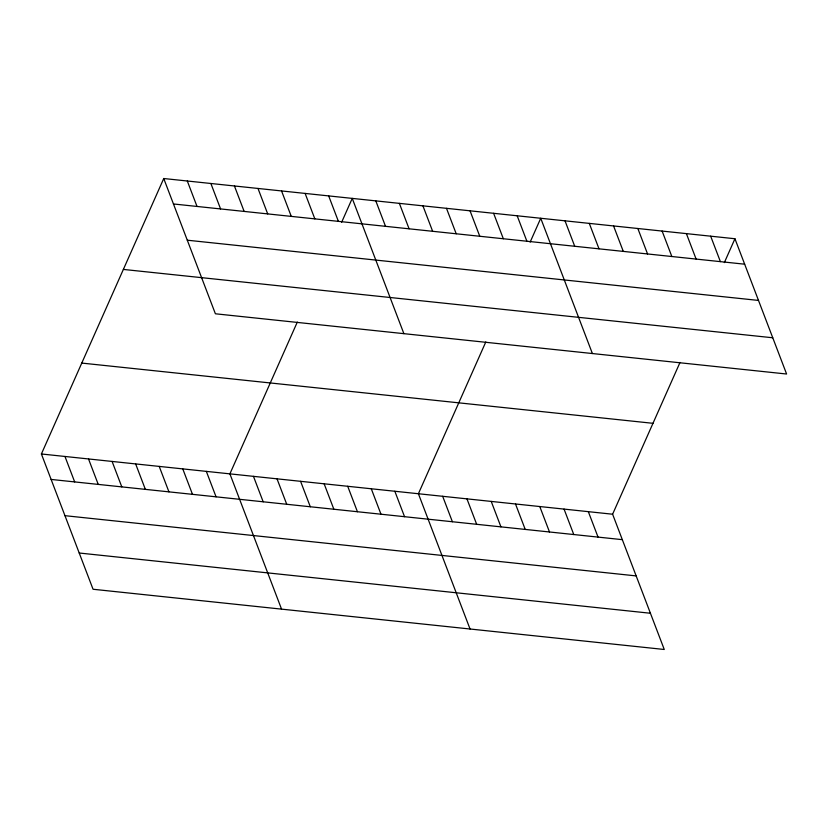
<?xml version="1.0" encoding="UTF-8"?>
<svg xmlns="http://www.w3.org/2000/svg" width="828" height="828" viewBox="0 0 828 828"><rect width="100%" height="100%" fill="white"/><g stroke="black" fill="none" stroke-linecap="round" stroke-linejoin="round"><path stroke-width="1.24" d="M680.016 362.436L612.606 514.219L664.263 649.483L93.057 589.257L41.4 453.982L163.737 178.517L734.943 238.743L786.6 374.018L215.394 313.781L163.737 178.517M297.304 322.082L229.894 473.864L281.551 609.129M341.643 222.256L352.242 198.389L403.888 333.663M485.808 341.954L418.399 493.736L470.045 629.011M530.137 242.128L540.736 218.271L592.393 353.535M724.345 262.611L734.943 238.743M173.456 203.967L744.662 264.194M187.294 240.203L758.5 300.429M123.372 269.421L772.762 337.772M81.775 363.078L652.981 423.315M41.4 453.982L612.606 514.219M51.119 479.433L622.325 539.659M64.957 515.678L636.163 575.905M79.219 553.011L650.415 613.248M710.672 236.187L720.391 261.627M686.391 233.62L696.11 259.071M662.121 231.064L671.839 256.514M637.839 228.507L647.558 253.948M613.569 225.951L623.287 251.391M589.288 223.384L599.006 248.835M565.017 220.828L574.725 246.278M517.179 215.787L526.887 241.227M493.612 213.303L503.331 238.743M588.325 511.652L598.044 537.103M470.045 210.809L479.764 236.259M564.054 509.096L573.773 534.546M446.489 208.325L456.207 233.775M539.773 506.539L549.492 531.98M422.922 205.841L432.64 231.291M515.502 503.973L525.221 529.423M399.365 203.357L409.084 228.807M491.221 501.416L500.94 526.867M375.798 200.873L385.517 226.323M466.951 498.86L476.669 524.3M328.675 195.905L338.393 221.355M442.669 496.293L452.388 521.744M305.118 193.421L314.837 218.871M281.551 190.937L291.27 216.387M394.832 491.252L404.55 516.703M257.994 188.453L267.703 213.903M371.275 488.768L380.983 514.219M234.427 185.969L244.146 211.419M347.708 486.284L357.427 511.735M210.871 183.485L220.579 208.935M324.141 483.8L333.86 509.251M187.304 181.001L197.023 206.451M300.585 481.316L310.303 506.767M277.018 478.832L286.736 504.283M253.461 476.348L263.18 501.799M206.338 471.38L216.056 496.821M182.771 468.896L192.489 494.337M159.214 466.412L168.933 491.853M135.647 463.928L145.366 489.369M112.09 461.444L121.799 486.885M88.524 458.96L98.242 484.401M64.967 456.476L74.675 481.917"/></g></svg>
